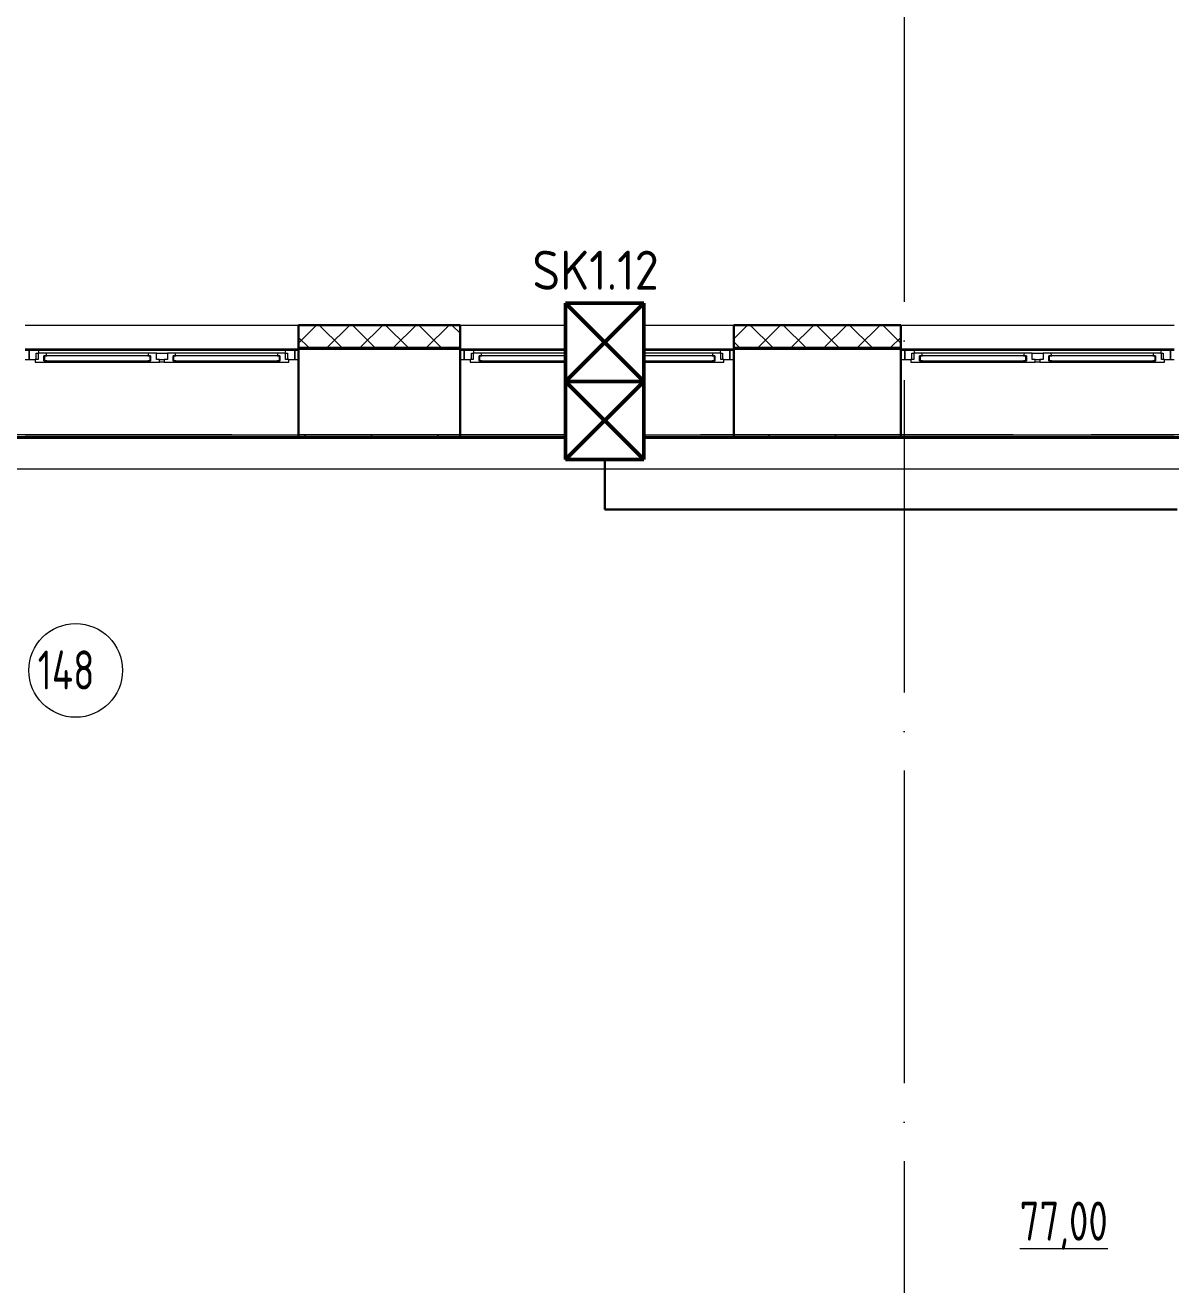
# Model space of a CAD drawing. Header units: millimetres. Extents: x -586848 to 520591, y -385801 to 675781.
# Drawn here: x -52934 to -45601, y 654126 to 662189 of the extents above; entities that cross this region are included whole.
import ezdxf

# ---------------------------------------------------------------- set-up
doc = ezdxf.new("R2010")
doc.units = ezdxf.units.MM
doc.set_wipeout_variables(frame=1)
doc.linetypes.add('ADSK_Линия сетки', pattern=[25, 20, -2.5, 0, -2.5])
for name, color, linetype, lineweight in [('_ Окна', 7, 'Continuous', 9), ('RC-Линии_связи-Адресные', 5, 'Continuous', 30), ('Марки помещений', 252, 'Continuous', 20), ('Маркировка Не АУ', 7, 'Continuous', 25), ('НО СКУД', 7, 'Continuous', 50), ('Ограждение', 252, 'Continuous', 9), ('Окна', 252, 'Continuous', 9), ('Оси', 252, 'Continuous', 9), ('Стены внутренние', 7, 'Continuous', 18), ('Стены наружные', 7, 'Continuous', 18), ('Стены штриховка', 7, 'Continuous', 9)]:
    doc.layers.add(name, color=color, linetype=linetype, lineweight=lineweight)
doc.layers.add('Стены', color=194, linetype='Continuous')
doc.styles.add('GOST Common_3', font='', dxfattribs={"height": 3.5})
doc.styles.add('ISOCPEUR', font='isocpeur.ttf', dxfattribs={"width": 0.9, "height": 350})
doc.styles.get('GOST Common_3').set_extended_font_data('GOST 2.304 type A')

# ---------------------------------------------------------------- blocks, each defined once
blk = doc.blocks.new('1 этаж')
at = {"layer": '_ Окна', "color": 251, "true_color": 0x636466}
for p, q in [((-52105.8, 27396.3), (-52130.8, 27396.3)), ((-52130.8, 27338.3), (-52105.8, 27338.3)), ((-52105.8, 27338.3), (-52105.8, 27396.3)), ((-52007.8, 27362.3), (-52010.8, 27362.3)), ((-52010.8, 27362.3), (-52010.8, 27330.3)), ((-51330.8, 27362.3), (-52007.8, 27362.3)), ((-52007.8, 27362.3), (-52007.8, 27330.3)), ((-52007.8, 27330.3), (-52007.8, 27362.3)), ((-51330.8, 27330.3), (-51330.8, 27362.3)), ((-51330.8, 27362.3), (-51330.8, 27330.3)), ((-51327.8, 27362.3), (-51330.8, 27362.3)), ((-51327.8, 27330.3), (-51327.8, 27362.3)), ((-51180.8, 27362.3), (-51183.8, 27362.3)), ((-51183.8, 27362.3), (-51183.8, 27330.3)), ((-50503.8, 27362.3), (-51180.8, 27362.3)), ((-51180.8, 27362.3), (-51180.8, 27330.3)), ((-51180.8, 27330.3), (-51180.8, 27362.3)), ((-50503.8, 27330.3), (-50503.8, 27362.3)), ((-50503.8, 27362.3), (-50503.8, 27330.3)), ((-50500.8, 27362.3), (-50503.8, 27362.3)), ((-50500.8, 27330.3), (-50500.8, 27362.3)), ((-50380.8, 27396.3), (-50405.8, 27396.3)), ((-50405.8, 27396.3), (-50405.8, 27338.3)), ((-50405.8, 27338.3), (-50380.8, 27338.3)), ((-49320.8, 27396.3), (-49345.8, 27396.3)), ((-49345.8, 27338.3), (-49320.8, 27338.3)), ((-49320.8, 27338.3), (-49320.8, 27396.3)), ((-49222.8, 27362.3), (-49225.8, 27362.3)), ((-49225.8, 27362.3), (-49225.8, 27330.3)), ((-48545.8, 27362.3), (-49222.8, 27362.3)), ((-49222.8, 27362.3), (-49222.8, 27330.3)), ((-49222.8, 27330.3), (-49222.8, 27362.3)), ((-48545.8, 27330.3), (-48545.8, 27362.3)), ((-48545.8, 27362.3), (-48545.8, 27330.3)), ((-48542.8, 27362.3), (-48545.8, 27362.3)), ((-48542.8, 27330.3), (-48542.8, 27362.3)), ((-48395.8, 27362.3), (-48398.8, 27362.3)), ((-48398.8, 27362.3), (-48398.8, 27330.3)), ((-47718.8, 27362.3), (-48395.8, 27362.3)), ((-48395.8, 27362.3), (-48395.8, 27330.3)), ((-48395.8, 27330.3), (-48395.8, 27362.3)), ((-47718.8, 27330.3), (-47718.8, 27362.3)), ((-47718.8, 27362.3), (-47718.8, 27330.3)), ((-47715.8, 27362.3), (-47718.8, 27362.3)), ((-47715.8, 27330.3), (-47715.8, 27362.3)), ((-47595.8, 27396.3), (-47620.8, 27396.3)), ((-47620.8, 27396.3), (-47620.8, 27338.3)), ((-47620.8, 27338.3), (-47595.8, 27338.3)), ((-46500.8, 27396.3), (-46525.8, 27396.3)), ((-46525.8, 27338.3), (-46500.8, 27338.3)), ((-46500.8, 27338.3), (-46500.8, 27396.3)), ((-46402.8, 27362.3), (-46405.8, 27362.3)), ((-46405.8, 27362.3), (-46405.8, 27330.3)), ((-45725.8, 27362.3), (-46402.8, 27362.3)), ((-46402.8, 27362.3), (-46402.8, 27330.3)), ((-46402.8, 27330.3), (-46402.8, 27362.3)), ((-45725.8, 27330.3), (-45725.8, 27362.3)), ((-45725.8, 27362.3), (-45725.8, 27330.3)), ((-45722.8, 27362.3), (-45725.8, 27362.3)), ((-45722.8, 27330.3), (-45722.8, 27362.3)), ((-45575.8, 27362.3), (-45578.8, 27362.3)), ((-45578.8, 27362.3), (-45578.8, 27330.3)), ((-44898.8, 27362.3), (-45575.8, 27362.3)), ((-45575.8, 27362.3), (-45575.8, 27330.3)), ((-45575.8, 27330.3), (-45575.8, 27362.3)), ((-44898.8, 27330.3), (-44898.8, 27362.3)), ((-44898.8, 27362.3), (-44898.8, 27330.3)), ((-44895.8, 27362.3), (-44898.8, 27362.3)), ((-44895.8, 27330.3), (-44895.8, 27362.3)), ((-44775.8, 27396.3), (-44800.8, 27396.3)), ((-44800.8, 27396.3), (-44800.8, 27338.3)), ((-44800.8, 27338.3), (-44775.8, 27338.3)), ((-52010.8, 27330.3), (-52007.8, 27330.3)), ((-52007.8, 27330.3), (-51330.8, 27330.3)), ((-51330.8, 27330.3), (-51327.8, 27330.3)), ((-51183.8, 27330.3), (-51180.8, 27330.3)), ((-51180.8, 27330.3), (-50503.8, 27330.3)), ((-50503.8, 27330.3), (-50500.8, 27330.3)), ((-49225.8, 27330.3), (-49222.8, 27330.3)), ((-49222.8, 27330.3), (-48545.8, 27330.3)), ((-48545.8, 27330.3), (-48542.8, 27330.3)), ((-48398.8, 27330.3), (-48395.8, 27330.3)), ((-48395.8, 27330.3), (-47718.8, 27330.3)), ((-47718.8, 27330.3), (-47715.8, 27330.3)), ((-46405.8, 27330.3), (-46402.8, 27330.3)), ((-46402.8, 27330.3), (-45725.8, 27330.3)), ((-45725.8, 27330.3), (-45722.8, 27330.3)), ((-45578.8, 27330.3), (-45575.8, 27330.3)), ((-45575.8, 27330.3), (-44898.8, 27330.3)), ((-44898.8, 27330.3), (-44895.8, 27330.3))]:
    blk.add_line(p, q, dxfattribs=at)
at = {"layer": '_ Окна', "color": 251, "lineweight": 18, "true_color": 0x636466}
for p, q in [((-52046.4, 27396.3), (-52105.8, 27396.3)), ((-52105.8, 27396.3), (-52105.8, 27338.3)), ((-52105.8, 27338.3), (-52067.8, 27338.3)), ((-52047.8, 27338.3), (-52067.8, 27338.3)), ((-52067.8, 27338.3), (-52067.8, 27321.3)), ((-52059.8, 27338.3), (-52059.8, 27379.3)), ((-52059.8, 27379.3), (-52047.8, 27379.3)), ((-52047.8, 27379.3), (-52047.8, 27338.3)), ((-51997.4, 27379.3), (-52047.8, 27379.3)), ((-52041.8, 27379.3), (-52046.4, 27396.3)), ((-52010.8, 27330.3), (-52010.8, 27362.3)), ((-52010.8, 27362.3), (-51992.8, 27362.3)), ((-51992.8, 27362.3), (-51997.4, 27379.3)), ((-51341.2, 27379.3), (-51345.8, 27362.3)), ((-51345.8, 27362.3), (-51327.8, 27362.3)), ((-51290.8, 27379.3), (-51341.2, 27379.3)), ((-51327.8, 27362.3), (-51327.8, 27330.3)), ((-51290.8, 27338.3), (-51290.8, 27379.3)), ((-51270.8, 27338.3), (-51290.8, 27338.3)), ((-51270.8, 27321.3), (-51270.8, 27338.3)), ((-51220.8, 27338.3), (-51240.8, 27338.3)), ((-51240.8, 27338.3), (-51240.8, 27321.3)), ((-51220.8, 27379.3), (-51220.8, 27338.3)), ((-51170.4, 27379.3), (-51220.8, 27379.3)), ((-51183.8, 27330.3), (-51183.8, 27362.3)), ((-51183.8, 27362.3), (-51165.8, 27362.3)), ((-51165.8, 27362.3), (-51170.4, 27379.3)), ((-50514.2, 27379.3), (-50518.8, 27362.3)), ((-50518.8, 27362.3), (-50500.8, 27362.3)), ((-50463.8, 27379.3), (-50514.2, 27379.3)), ((-50500.8, 27362.3), (-50500.8, 27330.3)), ((-50465.2, 27396.3), (-50469.8, 27379.3)), ((-50405.8, 27396.3), (-50465.2, 27396.3)), ((-50463.8, 27338.3), (-50463.8, 27379.3)), ((-50463.8, 27379.3), (-50451.8, 27379.3)), ((-50443.8, 27338.3), (-50463.8, 27338.3)), ((-50451.8, 27379.3), (-50451.8, 27338.3)), ((-50443.8, 27321.3), (-50443.8, 27338.3)), ((-50443.8, 27338.3), (-50405.8, 27338.3)), ((-50405.8, 27338.3), (-50405.8, 27396.3)), ((-49261.4, 27396.3), (-49320.8, 27396.3)), ((-49320.8, 27396.3), (-49320.8, 27338.3)), ((-49320.8, 27338.3), (-49282.8, 27338.3)), ((-49262.8, 27338.3), (-49282.8, 27338.3)), ((-49282.8, 27338.3), (-49282.8, 27321.3)), ((-49274.8, 27338.3), (-49274.8, 27379.3)), ((-49274.8, 27379.3), (-49262.8, 27379.3)), ((-49262.8, 27379.3), (-49262.8, 27338.3)), ((-49212.4, 27379.3), (-49262.8, 27379.3)), ((-49256.8, 27379.3), (-49261.4, 27396.3)), ((-49225.8, 27330.3), (-49225.8, 27362.3)), ((-49225.8, 27362.3), (-49207.8, 27362.3)), ((-49207.8, 27362.3), (-49212.4, 27379.3)), ((-48556.2, 27379.3), (-48560.8, 27362.3)), ((-48560.8, 27362.3), (-48542.8, 27362.3)), ((-48505.8, 27379.3), (-48556.2, 27379.3)), ((-48542.8, 27362.3), (-48542.8, 27330.3)), ((-48505.8, 27338.3), (-48505.8, 27379.3)), ((-48485.8, 27338.3), (-48505.8, 27338.3)), ((-48485.8, 27321.3), (-48485.8, 27338.3)), ((-48435.8, 27338.3), (-48455.8, 27338.3)), ((-48455.8, 27338.3), (-48455.8, 27321.3)), ((-48435.8, 27379.3), (-48435.8, 27338.3)), ((-48385.4, 27379.3), (-48435.8, 27379.3)), ((-48398.8, 27330.3), (-48398.8, 27362.3)), ((-48398.8, 27362.3), (-48380.8, 27362.3)), ((-48380.8, 27362.3), (-48385.4, 27379.3)), ((-47729.2, 27379.3), (-47733.8, 27362.3)), ((-47733.8, 27362.3), (-47715.8, 27362.3)), ((-47678.8, 27379.3), (-47729.2, 27379.3)), ((-47715.8, 27362.3), (-47715.8, 27330.3)), ((-47680.2, 27396.3), (-47684.8, 27379.3)), ((-47620.8, 27396.3), (-47680.2, 27396.3)), ((-47678.8, 27338.3), (-47678.8, 27379.3)), ((-47678.8, 27379.3), (-47666.8, 27379.3)), ((-47658.8, 27338.3), (-47678.8, 27338.3)), ((-47666.8, 27379.3), (-47666.8, 27338.3)), ((-47658.8, 27321.3), (-47658.8, 27338.3)), ((-47658.8, 27338.3), (-47620.8, 27338.3)), ((-47620.8, 27338.3), (-47620.8, 27396.3)), ((-46441.4, 27396.3), (-46500.8, 27396.3)), ((-46500.8, 27396.3), (-46500.8, 27338.3)), ((-46500.8, 27338.3), (-46462.8, 27338.3)), ((-46442.8, 27338.3), (-46462.8, 27338.3)), ((-46462.8, 27338.3), (-46462.8, 27321.3)), ((-46454.8, 27338.3), (-46454.8, 27379.3)), ((-46454.8, 27379.3), (-46442.8, 27379.3)), ((-46442.8, 27379.3), (-46442.8, 27338.3)), ((-46392.4, 27379.3), (-46442.8, 27379.3)), ((-46436.8, 27379.3), (-46441.4, 27396.3)), ((-46405.8, 27330.3), (-46405.8, 27362.3)), ((-46405.8, 27362.3), (-46387.8, 27362.3)), ((-46387.8, 27362.3), (-46392.4, 27379.3)), ((-45736.2, 27379.3), (-45740.8, 27362.3)), ((-45740.8, 27362.3), (-45722.8, 27362.3)), ((-45685.8, 27379.3), (-45736.2, 27379.3)), ((-45722.8, 27362.3), (-45722.8, 27330.3)), ((-45685.8, 27338.3), (-45685.8, 27379.3)), ((-45665.8, 27338.3), (-45685.8, 27338.3)), ((-45665.8, 27321.3), (-45665.8, 27338.3)), ((-45615.8, 27338.3), (-45635.8, 27338.3)), ((-45635.8, 27338.3), (-45635.8, 27321.3)), ((-45615.8, 27379.3), (-45615.8, 27338.3)), ((-45565.4, 27379.3), (-45615.8, 27379.3)), ((-45578.8, 27330.3), (-45578.8, 27362.3)), ((-45578.8, 27362.3), (-45560.8, 27362.3)), ((-45560.8, 27362.3), (-45565.4, 27379.3)), ((-44909.2, 27379.3), (-44913.8, 27362.3)), ((-44913.8, 27362.3), (-44895.8, 27362.3)), ((-44858.8, 27379.3), (-44909.2, 27379.3)), ((-44895.8, 27362.3), (-44895.8, 27330.3)), ((-44860.2, 27396.3), (-44864.8, 27379.3)), ((-44800.8, 27396.3), (-44860.2, 27396.3)), ((-44858.8, 27338.3), (-44858.8, 27379.3)), ((-44858.8, 27379.3), (-44846.8, 27379.3)), ((-44838.8, 27338.3), (-44858.8, 27338.3)), ((-44846.8, 27379.3), (-44846.8, 27338.3)), ((-44838.8, 27321.3), (-44838.8, 27338.3)), ((-44838.8, 27338.3), (-44800.8, 27338.3)), ((-44800.8, 27338.3), (-44800.8, 27396.3)), ((-52067.8, 27321.3), (-52011.8, 27321.3)), ((-52011.8, 27321.3), (-52010.8, 27322.3)), ((-51992.8, 27330.3), (-52010.8, 27330.3)), ((-52010.8, 27322.3), (-52009.8, 27321.3)), ((-52009.8, 27321.3), (-51995.2, 27321.3)), ((-51995.2, 27321.3), (-51992.8, 27330.3)), ((-51327.8, 27330.3), (-51345.8, 27330.3)), ((-51345.8, 27330.3), (-51343.4, 27321.3)), ((-51343.4, 27321.3), (-51328.8, 27321.3)), ((-51328.8, 27321.3), (-51327.8, 27322.3)), ((-51327.8, 27322.3), (-51326.8, 27321.3)), ((-51326.8, 27321.3), (-51270.8, 27321.3)), ((-51240.8, 27321.3), (-51184.8, 27321.3)), ((-51184.8, 27321.3), (-51183.8, 27322.3)), ((-51165.8, 27330.3), (-51183.8, 27330.3)), ((-51183.8, 27322.3), (-51182.8, 27321.3)), ((-51182.8, 27321.3), (-51168.2, 27321.3)), ((-51168.2, 27321.3), (-51165.8, 27330.3)), ((-50500.8, 27330.3), (-50518.8, 27330.3)), ((-50518.8, 27330.3), (-50516.4, 27321.3)), ((-50516.4, 27321.3), (-50501.8, 27321.3)), ((-50501.8, 27321.3), (-50500.8, 27322.3)), ((-50500.8, 27322.3), (-50499.8, 27321.3)), ((-50499.8, 27321.3), (-50443.8, 27321.3)), ((-49282.8, 27321.3), (-49226.8, 27321.3)), ((-49226.8, 27321.3), (-49225.8, 27322.3)), ((-49207.8, 27330.3), (-49225.8, 27330.3)), ((-49225.8, 27322.3), (-49224.8, 27321.3)), ((-49224.8, 27321.3), (-49210.2, 27321.3)), ((-49210.2, 27321.3), (-49207.8, 27330.3)), ((-48542.8, 27330.3), (-48560.8, 27330.3)), ((-48560.8, 27330.3), (-48558.4, 27321.3)), ((-48558.4, 27321.3), (-48543.8, 27321.3)), ((-48543.8, 27321.3), (-48542.8, 27322.3)), ((-48542.8, 27322.3), (-48541.8, 27321.3)), ((-48541.8, 27321.3), (-48485.8, 27321.3)), ((-48455.8, 27321.3), (-48399.8, 27321.3)), ((-48399.8, 27321.3), (-48398.8, 27322.3)), ((-48380.8, 27330.3), (-48398.8, 27330.3)), ((-48398.8, 27322.3), (-48397.8, 27321.3)), ((-48397.8, 27321.3), (-48383.2, 27321.3)), ((-48383.2, 27321.3), (-48380.8, 27330.3)), ((-47715.8, 27330.3), (-47733.8, 27330.3)), ((-47733.8, 27330.3), (-47731.4, 27321.3)), ((-47731.4, 27321.3), (-47716.8, 27321.3)), ((-47716.8, 27321.3), (-47715.8, 27322.3)), ((-47715.8, 27322.3), (-47714.8, 27321.3)), ((-47714.8, 27321.3), (-47658.8, 27321.3)), ((-46462.8, 27321.3), (-46406.8, 27321.3)), ((-46406.8, 27321.3), (-46405.8, 27322.3)), ((-46387.8, 27330.3), (-46405.8, 27330.3)), ((-46405.8, 27322.3), (-46404.8, 27321.3)), ((-46404.8, 27321.3), (-46390.2, 27321.3)), ((-46390.2, 27321.3), (-46387.8, 27330.3)), ((-45722.8, 27330.3), (-45740.8, 27330.3)), ((-45740.8, 27330.3), (-45738.4, 27321.3)), ((-45738.4, 27321.3), (-45723.8, 27321.3)), ((-45723.8, 27321.3), (-45722.8, 27322.3)), ((-45722.8, 27322.3), (-45721.8, 27321.3)), ((-45721.8, 27321.3), (-45665.8, 27321.3)), ((-45635.8, 27321.3), (-45579.8, 27321.3)), ((-45579.8, 27321.3), (-45578.8, 27322.3)), ((-45560.8, 27330.3), (-45578.8, 27330.3)), ((-45578.8, 27322.3), (-45577.8, 27321.3)), ((-45577.8, 27321.3), (-45563.2, 27321.3)), ((-45563.2, 27321.3), (-45560.8, 27330.3)), ((-44895.8, 27330.3), (-44913.8, 27330.3)), ((-44913.8, 27330.3), (-44911.4, 27321.3)), ((-44911.4, 27321.3), (-44896.8, 27321.3)), ((-44896.8, 27321.3), (-44895.8, 27322.3)), ((-44895.8, 27322.3), (-44894.8, 27321.3)), ((-44894.8, 27321.3), (-44838.8, 27321.3))]:
    blk.add_line(p, q, dxfattribs=at)
at = {"layer": 'Марки помещений', "color": 251, "true_color": 0x636466}
blk.add_circle((-51807.6, 25347.9), 300, dxfattribs=at)
at = {"layer": 'Ограждение', "color": 251, "true_color": 0x636466}
for p, q in [((-52130.8, 26856.3), (-50380.8, 26856.3)), ((-49345.8, 26856.3), (-47595.8, 26856.3)), ((-46525.8, 26856.3), (-44775.8, 26856.3)), ((-44480.8, 26636.3), (-53210.8, 26636.3))]:
    blk.add_line(p, q, dxfattribs=at)
at = {"layer": 'Окна', "color": 251, "true_color": 0x636466}
for p, q in [((-50465.2, 27396.3), (-52046.4, 27396.3)), ((-51341.2, 27379.3), (-51997.4, 27379.3)), ((-51290.8, 27379.3), (-51220.8, 27379.3)), ((-51270.8, 27338.3), (-51240.8, 27338.3)), ((-50514.2, 27379.3), (-51170.4, 27379.3)), ((-47680.2, 27396.3), (-49261.4, 27396.3)), ((-48556.2, 27379.3), (-49212.4, 27379.3)), ((-48505.8, 27379.3), (-48435.8, 27379.3)), ((-48485.8, 27338.3), (-48455.8, 27338.3)), ((-47729.2, 27379.3), (-48385.4, 27379.3)), ((-44860.2, 27396.3), (-46441.4, 27396.3)), ((-45736.2, 27379.3), (-46392.4, 27379.3)), ((-45685.8, 27379.3), (-45615.8, 27379.3)), ((-45665.8, 27338.3), (-45635.8, 27338.3)), ((-44909.2, 27379.3), (-45565.4, 27379.3)), ((-52011.8, 27321.3), (-52009.8, 27321.3)), ((-51995.2, 27321.3), (-51343.4, 27321.3)), ((-51328.8, 27321.3), (-51326.8, 27321.3)), ((-51240.8, 27321.3), (-51270.8, 27321.3)), ((-51184.8, 27321.3), (-51182.8, 27321.3)), ((-51168.2, 27321.3), (-50516.4, 27321.3)), ((-50501.8, 27321.3), (-50499.8, 27321.3)), ((-49226.8, 27321.3), (-49224.8, 27321.3)), ((-49210.2, 27321.3), (-48558.4, 27321.3)), ((-48543.8, 27321.3), (-48541.8, 27321.3)), ((-48455.8, 27321.3), (-48485.8, 27321.3)), ((-48399.8, 27321.3), (-48397.8, 27321.3)), ((-48383.2, 27321.3), (-47731.4, 27321.3)), ((-47716.8, 27321.3), (-47714.8, 27321.3)), ((-46406.8, 27321.3), (-46404.8, 27321.3)), ((-46390.2, 27321.3), (-45738.4, 27321.3)), ((-45723.8, 27321.3), (-45721.8, 27321.3)), ((-45635.8, 27321.3), (-45665.8, 27321.3)), ((-45579.8, 27321.3), (-45577.8, 27321.3)), ((-45563.2, 27321.3), (-44911.4, 27321.3)), ((-44896.8, 27321.3), (-44894.8, 27321.3))]:
    blk.add_line(p, q, dxfattribs=at)
at = {"layer": 'Оси', "color": 251, "linetype": 'ADSK_Линия сетки', "ltscale": 100, "true_color": 0x636466}
for p, q in [((-46505.8, 32206.9), (-46505.8, 10956.3)), ((-805.8, 26856.3), (-72528.1, 26856.3))]:
    blk.add_line(p, q, dxfattribs=at)
at = {"layer": 'Стены внутренние', "color": 251, "true_color": 0x636466}
for p, q in [((-52130.8, 27558.3), (-50380.8, 27558.3)), ((-49345.8, 27558.3), (-47595.8, 27558.3)), ((-46525.8, 27558.3), (-44775.8, 27558.3)), ((-52130.8, 27406.3), (-50380.8, 27406.3)), ((-49345.8, 27406.3), (-47595.8, 27406.3)), ((-46525.8, 27406.3), (-44775.8, 27406.3)), ((-50380.8, 26856.3), (-49345.8, 26856.3)), ((-47595.8, 26856.3), (-46525.8, 26856.3))]:
    blk.add_line(p, q, dxfattribs=at)
at = {"layer": 'Стены внутренние', "color": 251, "lineweight": 30, "true_color": 0x636466}
for p, q in [((-49345.8, 27558.3), (-50380.8, 27558.3)), ((-50380.8, 27558.3), (-50380.8, 27416.3)), ((-49345.8, 27416.3), (-49345.8, 27558.3)), ((-46525.8, 27558.3), (-47595.8, 27558.3)), ((-47595.8, 27558.3), (-47595.8, 27416.3)), ((-46525.8, 27416.3), (-46525.8, 27558.3)), ((-49345.8, 27406.3), (-50380.8, 27406.3)), ((-50380.8, 27406.3), (-50380.8, 26856.3)), ((-49345.8, 26856.3), (-49345.8, 27406.3)), ((-46525.8, 27406.3), (-47595.8, 27406.3)), ((-47595.8, 27406.3), (-47595.8, 26856.3)), ((-46525.8, 26856.3), (-46525.8, 27406.3))]:
    blk.add_line(p, q, dxfattribs=at)
at = {"layer": 'Стены внутренние', "color": 251, "linetype": 'Continuous', "lineweight": 9, "true_color": 0x636466}
for p, q in [((-50378.8, 27445.4), (-50267.9, 27556.3)), ((-50106.3, 27416.3), (-50246.3, 27556.3)), ((-50230, 27558.3), (-50231.2, 27556.3)), ((-50195.8, 27416.3), (-50055.8, 27556.3)), ((-49894.2, 27416.3), (-50034.2, 27556.3)), ((-49983.7, 27416.3), (-49843.7, 27556.3)), ((-49682, 27416.3), (-49822, 27556.3)), ((-49771.5, 27416.3), (-49631.5, 27556.3)), ((-49469.9, 27416.3), (-49609.9, 27556.3)), ((-49559.4, 27416.3), (-49419.4, 27556.3)), ((-49347.8, 27506.3), (-49397.8, 27556.3)), ((-47593.8, 27472.7), (-47510.2, 27556.3)), ((-47348.6, 27416.3), (-47488.6, 27556.3)), ((-47438.1, 27416.3), (-47298.1, 27556.3)), ((-47323, 27556.3), (-47324.2, 27558.3)), ((-47136.4, 27416.3), (-47276.4, 27556.3)), ((-47226, 27416.3), (-47086, 27556.3)), ((-46924.3, 27416.3), (-47064.3, 27556.3)), ((-47013.8, 27416.3), (-46873.8, 27556.3)), ((-46712.2, 27416.3), (-46852.2, 27556.3)), ((-46801.7, 27416.3), (-46661.7, 27556.3)), ((-46736.4, 27556.3), (-46737.1, 27557.4)), ((-46527.8, 27444), (-46640, 27556.3)), ((-50318.4, 27416.3), (-50378.8, 27476.7)), ((-47593.8, 27450.7), (-47595.8, 27447.3)), ((-47560.7, 27416.3), (-47593.8, 27449.4)), ((-46589.6, 27416.3), (-46527.8, 27478))]:
    blk.add_line(p, q, dxfattribs=at)
at = {"layer": 'Стены наружные', "color": 251, "lineweight": 30, "true_color": 0x636466}
for p, q in [((-50380.8, 27416.3), (-50380.8, 27406.3)), ((-49345.8, 27406.3), (-49345.8, 27416.3)), ((-47595.8, 27416.3), (-47595.8, 27406.3)), ((-46525.8, 27406.3), (-46525.8, 27416.3)), ((-50380.8, 26856.3), (-50380.8, 26841.3)), ((-49345.8, 26841.3), (-49345.8, 26856.3)), ((-47595.8, 26856.3), (-47595.8, 26841.3)), ((-46525.8, 26841.3), (-46525.8, 26856.3)), ((-44480.8, 26841.3), (-53210.8, 26841.3)), ((-53210.8, 26836.3), (-44480.8, 26836.3))]:
    blk.add_line(p, q, dxfattribs=at)
at = {"layer": 'Стены наружные', "color": 251, "true_color": 0x636466}
for p, q in [((-49345.8, 26856.3), (-50380.8, 26856.3)), ((-46525.8, 26856.3), (-47595.8, 26856.3))]:
    blk.add_line(p, q, dxfattribs=at)
at = {"layer": 'Стены наружные', "color": 251, "linetype": 'Continuous', "lineweight": 9, "true_color": 0x636466}
for p, q in [((-50346.5, 26841.3), (-50331.5, 26856.3)), ((-49922.3, 26841.3), (-49907.3, 26856.3)), ((-49498, 26841.3), (-49483, 26856.3)), ((-47376.7, 26841.3), (-47361.7, 26856.3)), ((-46952.4, 26841.3), (-46937.4, 26856.3)), ((-46528.2, 26841.3), (-46525.8, 26843.6))]:
    blk.add_line(p, q, dxfattribs=at)
at = {"layer": 'Стены штриховка', "color": 251, "true_color": 0x636466}
for p, q in [((-49347.8, 27556.3), (-50378.8, 27556.3)), ((-50378.8, 27416.3), (-50378.8, 27556.3)), ((-49347.8, 27556.3), (-49347.8, 27416.3)), ((-46527.8, 27556.3), (-47593.8, 27556.3)), ((-47593.8, 27416.3), (-47593.8, 27556.3)), ((-46527.8, 27556.3), (-46527.8, 27416.3)), ((-50380.8, 27416.3), (-49345.8, 27416.3)), ((-47595.8, 27416.3), (-46525.8, 27416.3))]:
    blk.add_line(p, q, dxfattribs=at)
at = {"layer": 'Марки помещений', "color": 251, "true_color": 0x636466, "style": 'GOST Common_3', "width": 0.9}
for s, p in [('148', (-52051, 25225.7)), ('%%U77,00', (-45765.6, 21697.9))]:
    blk.add_text(s, height=250, dxfattribs=at).set_placement(p)
blk = doc.blocks.new('тип 3')
at = {"color": 3}
blk.add_wipeout([(-201819.6, 375828), (-202819.6, 375828), (-202819.6, 376328), (-201819.6, 376328)], dxfattribs=at).dxf.layer = 'НО СКУД'
at = {"layer": 'НО СКУД', "color": 3}
for p, q in [((-202819.6, 376328), (-201819.6, 376328)), ((-202819.6, 375828), (-202819.6, 376328)), ((-202319.6, 376328), (-202819.6, 375828)), ((-202319.6, 375828), (-202819.6, 376328)), ((-202319.6, 376328), (-202319.6, 375828)), ((-201819.6, 376328), (-202319.6, 375828)), ((-201819.6, 375828), (-202319.6, 376328)), ((-201819.6, 376328), (-201819.6, 375828)), ((-201819.6, 375828), (-202819.6, 375828))]:
    blk.add_line(p, q, dxfattribs=at)
at = {"layer": 'НО СКУД', "color": 3, "ltscale": 30}
blk.add_line((-201819.6, 376328), (-201819.6, 375828), dxfattribs=at)

msp = doc.modelspace()

# ---------------------------------------------------------------- linework, layer by layer
at = {"layer": 'RC-Линии_связи-Адресные'}
for p, q in [((-49224.3, 659408.5), (-49224.3, 659087.7)), ((-49224.3, 659087.7), (-45560.1, 659087.7))]:
    msp.add_line(p, q, dxfattribs=at)

# ---------------------------------------------------------------- block references
msp.add_blockref('1 этаж', (-802.7, 632710.4))

# ---------------------------------------------------------------- next in the draw order: block references
at = {"layer": 'Стены', "color": 1, "rotation": 90}
msp.add_blockref('тип 3', (326853.8, 862228), dxfattribs=at)

# ---------------------------------------------------------------- next in the draw order: texts
at = {"layer": 'Маркировка Не АУ', "insert": (-49282.9, 660620.3), "char_height": 250, "width": 1035.25, "attachment_point": 5, "style": 'ISOCPEUR', "bg_fill": 3, "box_fill_scale": 1, "bg_fill_color": 256, "bg_fill_transparency": 0}
msp.add_mtext('SK1.12', dxfattribs=at)

doc.saveas('drawing.dxf')
